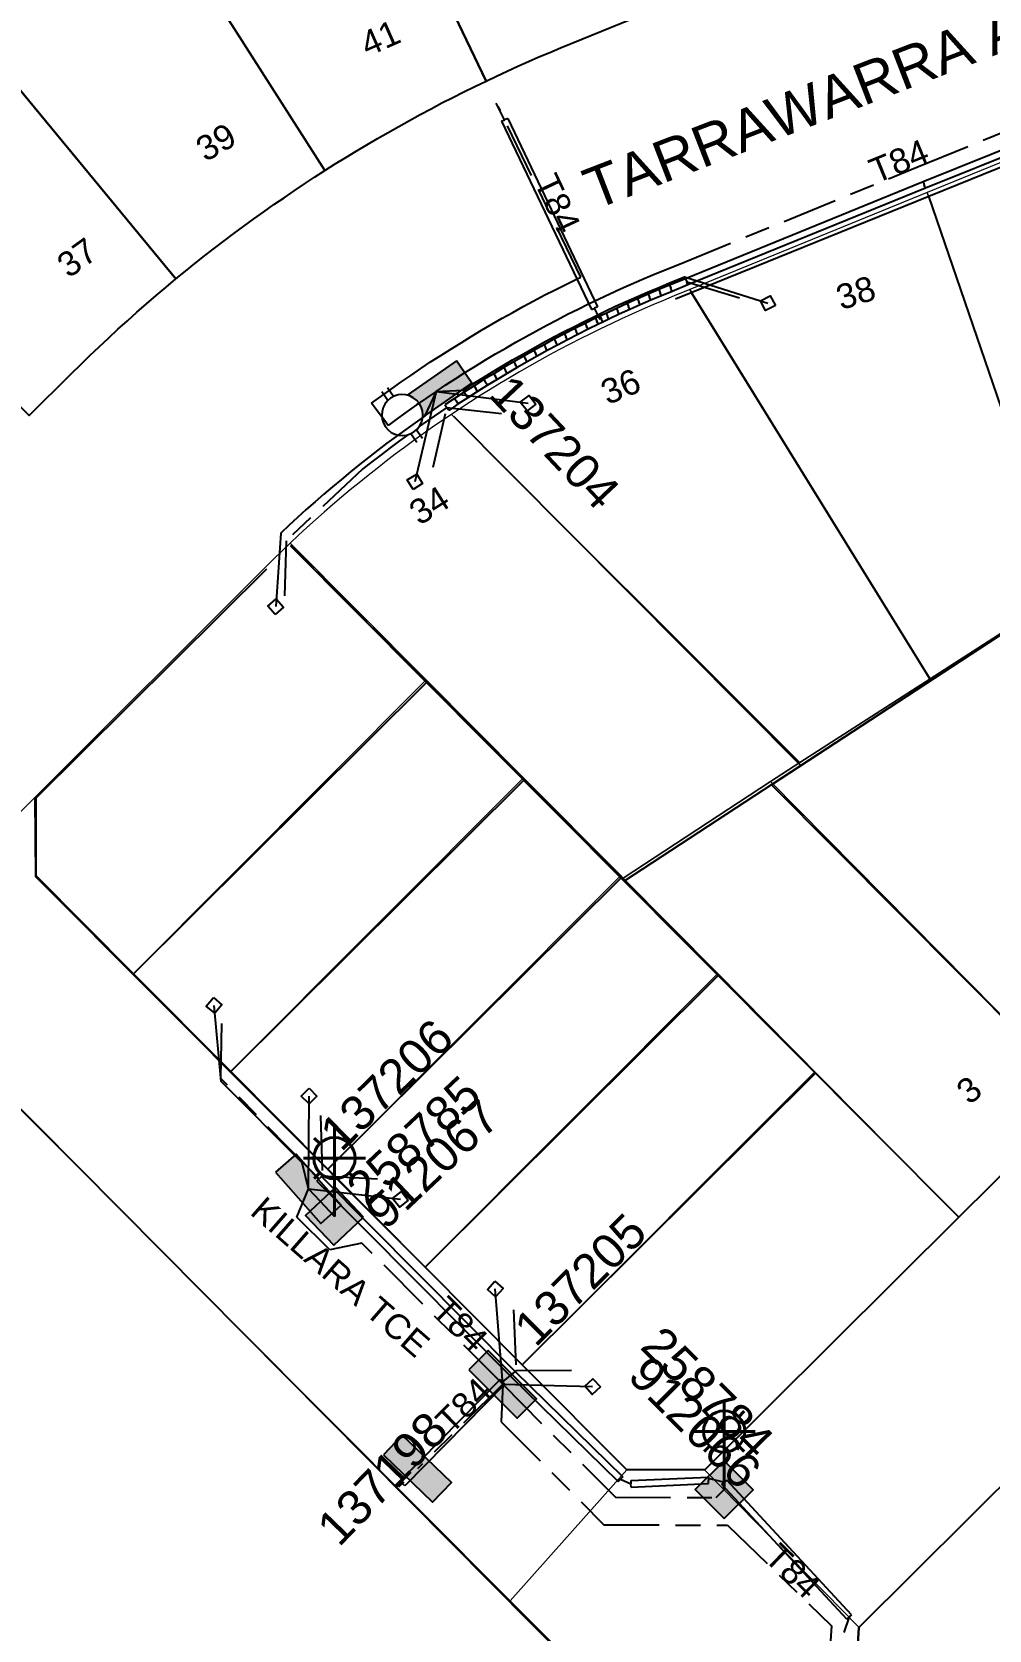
# Model space of a CAD drawing. Header units: metres. Extents: x 293673 to 295365, y 6233764 to 6235163.
# Drawn here: x 294192.4 to 294261.8, y 6234080.4 to 6234196.4 of the extents above; entities that cross this region are included whole.
import ezdxf
from ezdxf.enums import TextEntityAlignment as Align

# ---------------------------------------------------------------- set-up
doc = ezdxf.new("R2010")
doc.units = ezdxf.units.M
doc.linetypes.add('Cable Exist UG', pattern=[8.2, 4, -1.2, 1.8, -1.2])
doc.linetypes.add('Dash', pattern=[5, 3, -2])
doc.layers.get('0').update_dxf_attribs({"color": 6})
for name, color, linetype in [('_USER new lots', 250, 'Continuous'), ('Duct_SP_EXT', 7, 'Continuous'), ('Equip_LV_EXT', 7, 'Continuous'), ('Equip_SP_SL_EXT', 7, 'Continuous'), ('Mains_LV_EXT', 7, 'Continuous'), ('Mains_LV_SL_EXT', 7, 'Continuous'), ('Notes', 7, 'Continuous'), ('Services_SP_EXT', 7, 'Continuous'), ('SupportsUG_SP_LV_EXT', 7, 'Continuous'), ('SupportsUG_SP_LV_SL_EXT', 7, 'Continuous'), ('Trench_SP_EXT', 7, 'Continuous')]:
    doc.layers.add(name, color=color, linetype=linetype)
for name, color, linetype, lineweight in [('Cadastre Developer_SP_EXT', 9, 'Continuous', 5), ('Cadastre Land Parcels_SP_EXT', 9, 'Continuous', 5), ('Cadastre Roads_SP_EXT', 9, 'Continuous', 5)]:
    doc.layers.add(name, color=color, linetype=linetype, lineweight=lineweight)
doc.styles.add('COLUMN_LABEL', font='arial.ttf')
doc.styles.add('iecARIAL', font='arial.ttf', dxfattribs={"height": 2})
doc.styles.add('POLE_LABEL', font='arial.ttf')
doc.styles.get("Standard").update_dxf_attribs({"font": 'arial.ttf'})

# ---------------------------------------------------------------- blocks, each defined once
blk = doc.blocks.new('COLUMN_EXT')
blk.add_hatch(color=256).paths.add_polyline_path([(-1.49, 1.48), (-1.49, -1.49), (1.48, -1.49), (1.48, 1.48)])
blk.add_lwpolyline([(-1.49, -1.49), (1.48, -1.49), (1.48, 1.48), (-1.49, 1.48)], close=True)
for tag, height, style, flags, p in [('ASSET_NUM', 2.5, 'COLUMN_LABEL', 8, (2, 2)), ('STRUCTURE_PLANT_NUMBER', 0.2, 'POLE_LABEL', 9, (1.81, 0.03)), ('STREET_CODE', 0.2, 'COLUMN_LABEL', 9, (1.81, -0.2))]:
    blk.add_attdef(tag, text='', height=height, dxfattribs=dict(style=style, flags=flags)).set_placement(p, align=Align.MIDDLE_LEFT)
at = {"flags": 9}
for tag, p in [('COLUMN_TYPE', (1.81, -0.4)), ('OWNED_BY', (1.81, -0.6)), ('STATE', (1.81, -0.8)), ('USAGE', (1.81, -1)), ('LEGEND', (1.81, -1.2)), ('STREETNAME', (1.81, -1.6)), ('SUBURB', (1.81, -1.8)), ('LOCATION', (1.81, -1.4)), ('NOTES', (1.81, -2))]:
    blk.add_attdef(tag, text='', height=0.2, dxfattribs=at).set_placement(p, align=Align.MIDDLE_LEFT)
at = {"flags": 1}
blk.add_attdef('Z', (1.81, -2.35), '', height=0.2, dxfattribs=at)
blk = doc.blocks.new('PILLAR_EXT')
blk.add_hatch(color=256).paths.add_polyline_path([(-2.475, 0.99), (-2.475, -0.99), (2.475, -0.99), (2.475, 0.99)])
blk.add_lwpolyline([(-2.475, -0.99), (2.475, -0.99), (2.475, 0.99), (-2.475, 0.99)], close=True)
at = {"style": 'iecARIAL', "flags": 8}
blk.add_attdef('ASSET_NUM', (1.5, 3.5), '', height=2.5, dxfattribs=at)
for tag, p, flags in [('OWNED_BY', (0, -0.2), 9), ('STATE', (0, -0.4), 9), ('SUPPORT_TYPE', (0, -0.6), 9), ('USAGE', (0, -0.8), 9), ('LEGEND', (0, -1), 9), ('LOCATION', (0, -1.2), 9), ('STREETNAME', (0, -1.8), 9), ('SUBURB', (0, -2), 1), ('NOTES', (0, -1.4), 9), ('PARENT', (0, -1.6), 9)]:
    blk.add_attdef(tag, p, '', height=0.2, dxfattribs=dict(flags=flags))
blk = doc.blocks.new('SL_LANTERN_EXT')
at = {"lineweight": 40}
for p, q in [((0, 1.97), (0, 6.47)), ((-1.46, 5.68), (-1.06, 5.28)), ((1.46, 5.68), (1.06, 5.28)), ((-2.25, 4.22), (2.25, 4.22)), ((-1.46, 2.76), (-1.06, 3.16)), ((0, 0), (0, 2.72)), ((1.46, 2.76), (1.06, 3.16))]:
    blk.add_line(p, q, dxfattribs=at)
blk.add_circle((0, 4.22), 1.5, dxfattribs=at)
at = {"style": 'iecARIAL', "flags": 8}
blk.add_attdef('ASSET_NUM', (1.5, 1.5), '', height=2.5, dxfattribs=at)
for tag, p, height, flags in [('CONSTRUCTED_VOLTAGE', (0.98, -0.65), 0.2, 9), ('CONTROL_TYPE', (0.98, -0.85), 0.2, 9), ('LANTERN_PURPOSE', (0.98, -1.05), 0.2, 9), ('LANTERN_TYPE', (0.98, -1.25), 0.2, 9), ('LNUMBER', (2.18, -3.25), 2.5, 8), ('OPERATING_VOLTAGE', (0.98, -1.65), 0.2, 9), ('ORIENTATION', (0.98, -1.85), 0.2, 9), ('OWNED_BY', (0.98, -2.05), 0.2, 9), ('STATE', (0.98, -2.25), 0.2, 9), ('NO_PHASES', (0.98, -1.45), 0.2, 9), ('USAGE', (0.98, -2.45), 0.2, 9), ('CEXIST', (0.98, -2.65), 0.2, 9), ('CNEW', (0.98, -2.85), 0.2, 9), ('CNUMBER', (0.98, -3.05), 0.2, 9), ('CREMOVE', (0.98, -3.25), 0.2, 9), ('CREPLACE', (0.98, -3.45), 0.2, 9), ('LKINGHEIGHT', (0.98, -3.65), 0.2, 9), ('LBRACKET', (0.98, -3.85), 0.2, 9), ('LBRACKETVOCAB', (0.98, -4.05), 0.2, 9), ('LCATEGORY', (0.98, -4.25), 0.2, 9), ('LCHARGE1', (0.98, -4.45), 0.2, 9), ('LCHARGE1PERCENT', (0.98, -4.65), 0.2, 9), ('LCHARGE2', (0.98, -4.85), 0.2, 9), ('LCHARGE2PERCENT', (0.98, -5.05), 0.2, 9), ('LCHARGE3', (0.98, -5.25), 0.2, 9), ('LCHARGE3PERCENT', (0.98, -5.45), 0.2, 9), ('LEXIST', (0.98, -5.65), 0.2, 9), ('LLAMP', (0.98, -5.85), 0.2, 9), ('LLAMPVOCAB', (0.98, -6.05), 0.2, 9), ('LMAST', (0.98, -6.25), 0.2, 9), ('LMASTVOCAB', (0.98, -6.45), 0.2, 9), ('LNEW', (0.98, -6.65), 0.2, 9), ('LANTNUMBER', (0.98, -6.85), 0.2, 9), ('LOUTREACH', (0.98, -7.25), 0.2, 9), ('LOUTREACHVOCAB', (0.98, -7.45), 0.2, 9), ('LRATECODE', (0.98, -7.65), 0.2, 9), ('LREMOVE', (0.98, -7.85), 0.2, 9), ('LREPLACE', (0.98, -8.05), 0.2, 9), ('LTYPE', (0.98, -8.25), 0.2, 9), ('STREETNAME', (0.98, -9.25), 0.2, 9), ('SUBURB', (0.98, -9.45), 0.2, 1), ('LTYPEVOCAB', (0.98, -8.45), 0.2, 9), ('LEGEND', (0.98, -8.65), 0.2, 9), ('LOCATION', (0.98, -8.85), 0.2, 9), ('NOTES', (0.98, -9.05), 0.2, 9)]:
    blk.add_attdef(tag, p, '', height=height, dxfattribs=dict(flags=flags))
blk = doc.blocks.new('CCP_EXT')
at = {"flags": 9}
for tag, p in [('STATE', (0, -1.8)), ('LEGEND', (0, -1.4)), ('LIFE_SUPPORT', (0, -1.6)), ('NOTES', (0, -2))]:
    blk.add_attdef(tag, text='', height=0.2, dxfattribs=at).set_placement(p, align=Align.MIDDLE_LEFT)
blk.add_wipeout([(0, 0.57), (0.57, 0), (0, -0.57), (-0.57, 0)])
blk.add_lwpolyline([(-0.57, 0), (0, 0.57), (0.57, 0), (0, -0.57), (-0.57, 0)])
at = {"flags": 1}
blk.add_attdef('Z', (0, 0), '', height=0.2, dxfattribs=at)
at = {"flags": 9}
for tag, p in [('CCP_TYPE', (0, 0)), ('CONSTRUCTED_VOLTAGE', (0, -0.2)), ('OPERATING_VOLTAGE', (0, -0.6)), ('ORIENTATION', (0, -0.8)), ('OWNED_BY', (0, -1)), ('NO_PHASES', (0, -0.4)), ('USAGE', (0, -1.2))]:
    blk.add_attdef(tag, text='', height=0.2, dxfattribs=at).set_placement(p, align=Align.MIDDLE_LEFT)
blk = doc.blocks.new('LV_UG_LINKS_OPEN_EXT')
for p, q in [((-0.25, 1.47), (-0.25, 2.22)), ((0.25, 1.47), (0.25, 2.22)), ((-0.25, -1.47), (-0.25, -2.22)), ((0.25, -1.47), (0.25, -2.22))]:
    blk.add_line(p, q)
at = {"flags": 9}
for tag, p in [('ACTUAL_STATUS', (0, 0)), ('CONSTRUCTED_VOLTAGE', (0, -0.2)), ('OPERATING_VOLTAGE', (0, -0.6)), ('ORIENTATION', (0, -0.8)), ('STATE', (0, -1)), ('SWITCH_TYPE', (0, -1.2)), ('NO_PHASES', (0, -0.4)), ('USAGE', (0, -1.4)), ('NOTES', (0, -1.6))]:
    blk.add_attdef(tag, text='', height=0.2, dxfattribs=at).set_placement(p, align=Align.MIDDLE_LEFT)
at = {"flags": 1}
blk.add_attdef('Z', (0, 0), '', height=0.2, dxfattribs=at)
blk.add_wipeout([(-0.25, 1.47), (-0.43, 1.43), (-0.61, 1.36), (-0.77, 1.28), (-0.93, 1.17), (-1.07, 1.05), (-1.19, 0.9), (-1.29, 0.75), (-1.38, 0.58), (-1.44, 0.4), (-1.48, 0.22), (-1.49, 0.03), (-1.49, -0.16), (-1.45, -0.34), (-1.4, -0.52), (-1.32, -0.69), (-1.23, -0.85), (-1.11, -1), (-0.98, -1.13), (-0.83, -1.24), (-0.66, -1.34), (-0.49, -1.41), (-0.31, -1.46), (-0.13, -1.49), (0.06, -1.49), (0.25, -1.47), (0.43, -1.43), (0.61, -1.36), (0.77, -1.28), (0.93, -1.17), (1.07, -1.05), (1.19, -0.9), (1.29, -0.75), (1.38, -0.58), (1.44, -0.4), (1.48, -0.22), (1.49, -0.03), (1.49, 0.16), (1.45, 0.34), (1.4, 0.52), (1.32, 0.69), (1.23, 0.85), (1.11, 1), (0.98, 1.13), (0.83, 1.24), (0.66, 1.34), (0.49, 1.41), (0.31, 1.46), (0.13, 1.49), (-0.06, 1.49)])
blk.add_lwpolyline([(0, -1.49, 1), (0, 1.49, 1)], format="xyb", close=True)
blk = doc.blocks.new('A$C12BB781C')
at = {"layer": '_USER new lots'}
for p, q in [((294257.44, 6234184.44), (294283.43, 6234194.97)), ((294240.2, 6234177.45), (294257.44, 6234184.44)), ((294262.69, 6234169.12), (294257.44, 6234184.44)), ((294239.06, 6234176.99), (294240.2, 6234177.45)), ((294240.2, 6234177.45), (294257.59, 6234149.29)), ((294222.95, 6234168.47), (294248.16, 6234143.12)), ((294211.14, 6234159.08), (294221.01, 6234149.15)), ((294235.35, 6234134.73), (294211.14, 6234159.07)), ((294211.14, 6234159.07), (294222.15, 6234148)), ((294192.68, 6234140.77), (294209.41, 6234157.4)), ((294246.03, 6234141.72), (294267.31, 6234155.66)), ((294267.31, 6234155.66), (294257.59, 6234149.29)), ((294199.74, 6234128), (294221.01, 6234149.15)), ((294221.01, 6234149.15), (294228.07, 6234142.06)), ((294257.59, 6234149.29), (294248.16, 6234143.12)), ((294222.15, 6234148), (294230.97, 6234139.13)), ((294248.16, 6234143.12), (294235.35, 6234134.73)), ((294248.16, 6234143.12), (294246.03, 6234141.72)), ((294206.8, 6234120.91), (294228.07, 6234142.06)), ((294228.07, 6234142.06), (294235.12, 6234134.97)), ((294268.48, 6234119.14), (294246.03, 6234141.72)), ((294192.67, 6234135.11), (294192.68, 6234140.77)), ((294230.97, 6234139.13), (294239.78, 6234130.27)), ((294199.74, 6234128), (294192.67, 6234135.11)), ((294213.85, 6234113.82), (294235.12, 6234134.97)), ((294259.62, 6234110.33), (294235.35, 6234134.73)), ((294206.8, 6234120.91), (294199.74, 6234128)), ((294242.17, 6234127.88), (294220.9, 6234106.72)), ((294213.85, 6234113.82), (294206.8, 6234120.91)), ((294249.22, 6234120.79), (294227.95, 6234099.63)), ((294268.48, 6234119.14), (294259.62, 6234110.33)), ((294220.9, 6234106.72), (294213.85, 6234113.82)), ((294259.62, 6234110.33), (294241.19, 6234092)), ((294227.95, 6234099.63), (294220.9, 6234106.72)), ((294235.53, 6234092.01), (294227.95, 6234099.63)), ((294252.37, 6234080.56), (294270, 6234098.09)), ((294241.19, 6234092), (294235.53, 6234092.01)), ((294252.01, 6234074.6), (294252.37, 6234080.56))]:
    blk.add_line(p, q, dxfattribs=at)
at = {"layer": '_USER new lots', "transparency": 33554684}
blk.add_line((294180.84, 6234128.98), (294239.74, 6234069.64), dxfattribs=at)
at = {"layer": '_USER new lots', "linetype": 'Continuous'}
for points in [[(294226.08, 6234193.16), (294226.85, 6234193.52), (294227.62, 6234193.87), (294228.39, 6234194.21), (294229.16, 6234194.55), (294229.94, 6234194.88), (294230.72, 6234195.21), (294231.5, 6234195.53), (294236.55, 6234197.58), (294224.53, 6234227.25), (294215.32, 6234223.52), (294211.37, 6234221.93), (294225.32, 6234192.8), (294226.08, 6234193.16)], [(294214.38, 6234186.78), (294215.14, 6234187.25), (294215.9, 6234187.71), (294216.67, 6234188.17), (294217.44, 6234188.62), (294218.21, 6234189.07), (294218.99, 6234189.51), (294219.77, 6234189.94), (294220.55, 6234190.37), (294221.33, 6234190.79), (294222.12, 6234191.21), (294222.92, 6234191.61), (294223.72, 6234192.02), (294224.51, 6234192.41), (294225.32, 6234192.8), (294211.37, 6234221.93), (294203.26, 6234217.64), (294196.06, 6234213.84), (294213.63, 6234186.3), (294214.38, 6234186.78)], [(294203.51, 6234179), (294204.2, 6234179.56), (294204.9, 6234180.11), (294205.61, 6234180.66), (294206.31, 6234181.2), (294207.03, 6234181.74), (294207.74, 6234182.27), (294208.47, 6234182.79), (294209.19, 6234183.31), (294209.92, 6234183.83), (294210.66, 6234184.33), (294211.39, 6234184.83), (294212.14, 6234185.33), (294212.88, 6234185.82), (294213.63, 6234186.3), (294196.06, 6234213.84), (294191.99, 6234210.93), (294181.93, 6234203.75), (294202.82, 6234178.44), (294203.51, 6234179)], [(294195.25, 6234171.58), (294195.91, 6234172.23), (294196.58, 6234172.87), (294197.25, 6234173.52), (294197.93, 6234174.15), (294198.61, 6234174.78), (294199.3, 6234175.4), (294199.99, 6234176.02), (294200.69, 6234176.63), (294201.39, 6234177.24), (294202.1, 6234177.84), (294202.82, 6234178.44), (294181.93, 6234203.75), (294180.26, 6234202.29), (294169.4, 6234192.83), (294168.69, 6234192.12), (294192.17, 6234168.52), (294195.25, 6234171.58)]]:
    blk.add_lwpolyline(points, close=True, dxfattribs=at)

msp = doc.modelspace()

# ---------------------------------------------------------------- linework, layer by layer
at = {"layer": 'Cadastre Developer_SP_EXT', "linetype": 'Dash'}
msp.add_lwpolyline([(294281.03, 6234078.8), (294256.41, 6234067.14), (294256.41, 6234067.14, 0.045423), (294252.01, 6234074.59), (294252.01, 6234074.59), (294252.37, 6234080.56), (294270, 6234098.09), (294274.85, 6234091.74)], format="xyb", close=True, dxfattribs=at)
at = {"layer": 'Cadastre Land Parcels_SP_EXT', "linetype": 'Continuous'}
for points in [[(294226.08, 6234193.16), (294226.85, 6234193.52), (294227.62, 6234193.87), (294228.39, 6234194.21), (294229.16, 6234194.55), (294229.94, 6234194.88), (294230.72, 6234195.21), (294231.5, 6234195.53), (294236.55, 6234197.58), (294224.53, 6234227.25), (294215.32, 6234223.52), (294211.37, 6234221.93), (294225.32, 6234192.8), (294226.08, 6234193.16)], [(294214.38, 6234186.78), (294215.14, 6234187.25), (294215.9, 6234187.71), (294216.67, 6234188.17), (294217.44, 6234188.62), (294218.21, 6234189.07), (294218.99, 6234189.51), (294219.77, 6234189.94), (294220.55, 6234190.37), (294221.33, 6234190.79), (294222.12, 6234191.21), (294222.92, 6234191.61), (294223.72, 6234192.02), (294224.51, 6234192.41), (294225.32, 6234192.8), (294211.37, 6234221.93), (294203.26, 6234217.64), (294196.06, 6234213.84), (294213.63, 6234186.3), (294214.38, 6234186.78)], [(294203.51, 6234179), (294204.2, 6234179.56), (294204.9, 6234180.11), (294205.61, 6234180.66), (294206.31, 6234181.2), (294207.03, 6234181.74), (294207.74, 6234182.27), (294208.47, 6234182.79), (294209.19, 6234183.31), (294209.92, 6234183.83), (294210.66, 6234184.33), (294211.39, 6234184.83), (294212.14, 6234185.33), (294212.88, 6234185.82), (294213.63, 6234186.3), (294196.06, 6234213.84), (294191.99, 6234210.93), (294181.93, 6234203.75), (294202.82, 6234178.44), (294203.51, 6234179)], [(294195.25, 6234171.58), (294195.91, 6234172.23), (294196.58, 6234172.87), (294197.25, 6234173.52), (294197.93, 6234174.15), (294198.61, 6234174.78), (294199.3, 6234175.4), (294199.99, 6234176.02), (294200.69, 6234176.63), (294201.39, 6234177.24), (294202.1, 6234177.84), (294202.82, 6234178.44), (294181.93, 6234203.75), (294180.26, 6234202.29), (294169.4, 6234192.83), (294168.69, 6234192.12), (294192.17, 6234168.52), (294195.25, 6234171.58)], [(294293, 6234179.51), (294288.35, 6234193.03), (294283.33, 6234195.3), (294257.34, 6234184.7), (294262.61, 6234169.4), (294293, 6234179.51)], [(294267.32, 6234155.7), (294266.74, 6234157.38), (294262.61, 6234169.4), (294257.34, 6234184.7), (294240.1, 6234177.67), (294257.56, 6234149.42), (294267.32, 6234155.7)], [(294257.56, 6234149.42), (294240.1, 6234177.67), (294238.96, 6234177.2), (294238.19, 6234176.88), (294237.42, 6234176.56), (294236.66, 6234176.23), (294235.9, 6234175.89), (294235.14, 6234175.54), (294234.39, 6234175.19), (294233.63, 6234174.82), (294232.89, 6234174.46), (294232.14, 6234174.08), (294231.4, 6234173.7), (294230.66, 6234173.31), (294229.93, 6234172.92), (294229.2, 6234172.52), (294228.47, 6234172.11), (294227.75, 6234171.69), (294227.03, 6234171.27), (294226.32, 6234170.84), (294225.61, 6234170.41), (294224.9, 6234169.97), (294224.2, 6234169.52), (294223.5, 6234169.07), (294222.81, 6234168.61), (294248.1, 6234143.33), (294257.56, 6234149.42)], [(294245.96, 6234141.95), (294248.1, 6234143.33), (294222.81, 6234168.61), (294222.12, 6234168.14), (294221.43, 6234167.67), (294220.75, 6234167.19), (294220.07, 6234166.7), (294219.4, 6234166.21), (294218.73, 6234165.71), (294218.07, 6234165.2), (294217.41, 6234164.69), (294216.76, 6234164.18), (294216.11, 6234163.65), (294215.47, 6234163.12), (294214.83, 6234162.59), (294214.19, 6234162.05), (294213.57, 6234161.5), (294212.94, 6234160.95), (294212.32, 6234160.39), (294211.71, 6234159.83), (294211.1, 6234159.26), (294235.28, 6234134.94), (294245.96, 6234141.95)], [(294220.98, 6234149.33), (294211.1, 6234159.26), (294210.5, 6234158.68), (294209.9, 6234158.1), (294209.31, 6234157.52), (294192.57, 6234140.79), (294192.63, 6234135.04), (294199.69, 6234127.97), (294220.98, 6234149.33)], [(294272.49, 6234123.12), (294272.82, 6234123.44), (294273.16, 6234123.76), (294273.5, 6234124.07), (294273.85, 6234124.38), (294274.21, 6234124.68), (294274.56, 6234124.98), (294274.93, 6234125.27), (294275.29, 6234125.55), (294275.67, 6234125.83), (294276.04, 6234126.1), (294276.43, 6234126.37), (294276.81, 6234126.63), (294277.2, 6234126.88), (294271.63, 6234143.12), (294267.32, 6234155.7), (294257.56, 6234149.42), (294248.1, 6234143.33), (294245.96, 6234141.95), (294268.5, 6234119.15), (294272.49, 6234123.12)], [(294228.04, 6234142.23), (294220.98, 6234149.33), (294199.69, 6234127.97), (294206.75, 6234120.88), (294228.04, 6234142.23)], [(294235.1, 6234135.13), (294228.04, 6234142.23), (294206.75, 6234120.88), (294213.82, 6234113.8), (294235.1, 6234135.13)], [(294268.5, 6234119.15), (294245.96, 6234141.95), (294235.28, 6234134.94), (294259.64, 6234110.33), (294268.5, 6234119.15)], [(294242.14, 6234128.02), (294235.28, 6234134.94), (294235.1, 6234135.13), (294213.82, 6234113.8), (294220.88, 6234106.71), (294242.14, 6234128.02)], [(294249.18, 6234120.9), (294242.14, 6234128.02), (294220.88, 6234106.71), (294227.95, 6234099.62), (294249.18, 6234120.9)], [(294259.64, 6234110.33), (294249.18, 6234120.9), (294227.95, 6234099.62), (294235.54, 6234092.01), (294241.2, 6234091.99), (294259.64, 6234110.33)]]:
    msp.add_lwpolyline(points, close=True, dxfattribs=at)
for points in [[(294238.13, 6234071.41), (294227.08, 6234082.5), (294180.75, 6234128.97)], [(294283.78, 6234111.78), (294252.39, 6234080.56), (294252.03, 6234074.59)]]:
    msp.add_lwpolyline(points, dxfattribs=at)
at = {"layer": 'Cadastre Roads_SP_EXT', "linetype": 'Continuous'}
msp.add_lwpolyline([(294268.5, 6234119.15), (294259.64, 6234110.33), (294241.2, 6234091.99), (294252.39, 6234080.56), (294283.78, 6234111.78)], dxfattribs=at)
at = {"layer": 'Duct_SP_EXT'}
for p, q in [((294283.06, 6234195.94), (294257.03, 6234185.48)), ((294283.24, 6234195.5), (294257.21, 6234185.03)), ((294226.45, 6234189.88), (294226.67, 6234189.99)), ((294226.45, 6234189.88), (294232.98, 6234176.21)), ((294226.89, 6234190.09), (294226.67, 6234189.99)), ((294226.89, 6234190.09), (294233.41, 6234176.42)), ((294257.03, 6234185.48), (294239.79, 6234178.45)), ((294257.21, 6234185.03), (294239.97, 6234178)), ((294257.03, 6234185.48), (294257.12, 6234185.26)), ((294257.21, 6234185.03), (294257.12, 6234185.26)), ((294237.87, 6234177.66), (294237.09, 6234177.33)), ((294238.64, 6234177.98), (294237.87, 6234177.66)), ((294237.87, 6234177.66), (294237.96, 6234177.44)), ((294238.82, 6234177.53), (294238.05, 6234177.21)), ((294239.79, 6234178.45), (294238.64, 6234177.98)), ((294238.64, 6234177.98), (294238.73, 6234177.76)), ((294238.82, 6234177.53), (294238.73, 6234177.76)), ((294239.97, 6234178), (294238.82, 6234177.53)), ((294239.79, 6234178.45), (294239.79, 6234178.45)), ((294239.79, 6234178.45), (294239.88, 6234178.22)), ((294239.79, 6234178.45), (294239.88, 6234178.22)), ((294239.97, 6234178), (294239.88, 6234178.22)), ((294239.97, 6234178), (294239.88, 6234178.22)), ((294239.97, 6234178), (294239.97, 6234178)), ((294233.41, 6234176.42), (294233.2, 6234176.31)), ((294235.55, 6234176.65), (294234.79, 6234176.3)), ((294236.32, 6234176.99), (294235.55, 6234176.65)), ((294235.55, 6234176.65), (294235.65, 6234176.43)), ((294235.75, 6234176.21), (294235.65, 6234176.43)), ((294236.51, 6234176.55), (294235.75, 6234176.21)), ((294237.09, 6234177.33), (294236.32, 6234176.99)), ((294236.32, 6234176.99), (294236.42, 6234176.77)), ((294236.51, 6234176.55), (294236.42, 6234176.77)), ((294237.28, 6234176.89), (294236.51, 6234176.55)), ((294237.09, 6234177.33), (294237.19, 6234177.11)), ((294237.28, 6234176.89), (294237.19, 6234177.11)), ((294238.05, 6234177.21), (294237.28, 6234176.89)), ((294238.05, 6234177.21), (294237.96, 6234177.44)), ((294232.51, 6234175.21), (294231.76, 6234174.83)), ((294233.27, 6234175.58), (294232.51, 6234175.21)), ((294232.51, 6234175.21), (294232.62, 6234174.99)), ((294232.98, 6234176.21), (294233.2, 6234176.31)), ((294233.59, 6234175.73), (294233.27, 6234175.58)), ((294233.27, 6234175.58), (294233.37, 6234175.36)), ((294233.48, 6234175.15), (294233.37, 6234175.36)), ((294233.8, 6234175.3), (294233.48, 6234175.15)), ((294234.03, 6234175.94), (294233.59, 6234175.73)), ((294233.59, 6234175.73), (294233.69, 6234175.52)), ((294233.59, 6234175.73), (294233.69, 6234175.52)), ((294233.8, 6234175.3), (294233.69, 6234175.52)), ((294233.8, 6234175.3), (294233.69, 6234175.52)), ((294234.23, 6234175.51), (294233.8, 6234175.3)), ((294234.79, 6234176.3), (294234.03, 6234175.94)), ((294234.03, 6234175.94), (294234.13, 6234175.73)), ((294234.23, 6234175.51), (294234.13, 6234175.73)), ((294234.99, 6234175.87), (294234.23, 6234175.51)), ((294234.79, 6234176.3), (294234.89, 6234176.08)), ((294234.99, 6234175.87), (294234.89, 6234176.08)), ((294235.75, 6234176.21), (294234.99, 6234175.87)), ((294230.27, 6234174.06), (294229.53, 6234173.66)), ((294231.01, 6234174.45), (294230.27, 6234174.06)), ((294230.27, 6234174.06), (294230.38, 6234173.84)), ((294231.24, 6234174.02), (294230.5, 6234173.63)), ((294231.76, 6234174.83), (294231.01, 6234174.45)), ((294231.01, 6234174.45), (294231.12, 6234174.23)), ((294231.24, 6234174.02), (294231.12, 6234174.23)), ((294231.98, 6234174.4), (294231.24, 6234174.02)), ((294231.76, 6234174.83), (294231.87, 6234174.62)), ((294231.98, 6234174.4), (294231.87, 6234174.62)), ((294232.73, 6234174.78), (294231.98, 6234174.4)), ((294232.73, 6234174.78), (294232.62, 6234174.99)), ((294233.48, 6234175.15), (294232.73, 6234174.78)), ((294228.06, 6234172.84), (294227.33, 6234172.42)), ((294228.79, 6234173.25), (294228.06, 6234172.84)), ((294228.06, 6234172.84), (294228.18, 6234172.63)), ((294229.53, 6234173.66), (294228.79, 6234173.25)), ((294228.79, 6234173.25), (294228.91, 6234173.04)), ((294229.03, 6234172.83), (294228.91, 6234173.04)), ((294229.76, 6234173.24), (294229.03, 6234172.83)), ((294229.53, 6234173.66), (294229.64, 6234173.45)), ((294229.76, 6234173.24), (294229.64, 6234173.45)), ((294230.5, 6234173.63), (294229.76, 6234173.24)), ((294230.5, 6234173.63), (294230.38, 6234173.84)), ((294226.6, 6234172), (294225.88, 6234171.56)), ((294227.33, 6234172.42), (294226.6, 6234172)), ((294226.6, 6234172), (294226.73, 6234171.79)), ((294226.85, 6234171.58), (294226.73, 6234171.79)), ((294227.57, 6234172.01), (294226.85, 6234171.58)), ((294227.33, 6234172.42), (294227.45, 6234172.21)), ((294227.57, 6234172.01), (294227.45, 6234172.21)), ((294228.3, 6234172.42), (294227.57, 6234172.01)), ((294228.3, 6234172.42), (294228.18, 6234172.63)), ((294229.03, 6234172.83), (294228.3, 6234172.42)), ((294224.45, 6234170.68), (294223.74, 6234170.23)), ((294225.17, 6234171.13), (294224.45, 6234170.68)), ((294224.45, 6234170.68), (294224.58, 6234170.48)), ((294225.42, 6234170.72), (294224.71, 6234170.27)), ((294225.88, 6234171.56), (294225.17, 6234171.13)), ((294225.17, 6234171.13), (294225.29, 6234170.92)), ((294225.42, 6234170.72), (294225.29, 6234170.92)), ((294226.13, 6234171.15), (294225.42, 6234170.72)), ((294225.88, 6234171.56), (294226.01, 6234171.36)), ((294226.13, 6234171.15), (294226.01, 6234171.36)), ((294226.85, 6234171.58), (294226.13, 6234171.15)), ((294223.04, 6234169.77), (294222.34, 6234169.3)), ((294223.3, 6234169.37), (294222.61, 6234168.9)), ((294223.74, 6234170.23), (294223.04, 6234169.77)), ((294223.04, 6234169.77), (294223.17, 6234169.57)), ((294223.3, 6234169.37), (294223.17, 6234169.57)), ((294224, 6234169.82), (294223.3, 6234169.37)), ((294223.74, 6234170.23), (294223.87, 6234170.03)), ((294224, 6234169.82), (294223.87, 6234170.03)), ((294224.71, 6234170.27), (294224, 6234169.82)), ((294224.71, 6234170.27), (294224.58, 6234170.48)), ((294222.34, 6234169.3), (294222.47, 6234169.1)), ((294222.61, 6234168.9), (294222.47, 6234169.1)), ((294213.04, 6234112.95), (294213.21, 6234113.12)), ((294213.38, 6234113.29), (294213.21, 6234113.12)), ((294227.09, 6234098.8), (294227.26, 6234098.97)), ((294227.09, 6234098.8), (294227.26, 6234098.97)), ((294227.43, 6234099.14), (294227.26, 6234098.97)), ((294227.43, 6234099.14), (294227.26, 6234098.97)), ((294226.35, 6234098.55), (294219.09, 6234091.19)), ((294226.69, 6234098.21), (294219.43, 6234090.85)), ((294226.35, 6234098.55), (294226.52, 6234098.38)), ((294226.69, 6234098.21), (294226.52, 6234098.38)), ((294219.09, 6234091.19), (294219.26, 6234091.02)), ((294219.43, 6234090.85), (294219.26, 6234091.02)), ((294234.91, 6234091.15), (294235.08, 6234091.32)), ((294235.25, 6234091.5), (294235.08, 6234091.32)), ((294235.82, 6234091.22), (294241.45, 6234091.48)), ((294235.82, 6234091.22), (294235.83, 6234090.98)), ((294235.84, 6234090.74), (294235.83, 6234090.98)), ((294235.84, 6234090.74), (294241.47, 6234091)), ((294241.45, 6234091.48), (294241.46, 6234091.24)), ((294241.47, 6234091), (294241.46, 6234091.24)), ((294242.44, 6234090.94), (294242.62, 6234091.1)), ((294251.49, 6234081.16), (294242.44, 6234090.94)), ((294242.8, 6234091.26), (294242.62, 6234091.1)), ((294251.84, 6234081.49), (294242.8, 6234091.26)), ((294251.49, 6234081.16), (294251.67, 6234081.33)), ((294251.84, 6234081.49), (294251.67, 6234081.33))]:
    msp.add_line(p, q, dxfattribs=at)
at = {"layer": 'Mains_LV_EXT', "linetype": 'Cable Exist UG'}
msp.add_lwpolyline([(294226.53, 6234098.21), (294220.34, 6234092.08)], dxfattribs=at)
at = {"layer": 'Mains_LV_SL_EXT', "linetype": 'Cable Exist UG'}
msp.add_lwpolyline([(294212.43, 6234112.4), (294213.27, 6234111.52), (294214.32, 6234110.4)], dxfattribs=at)
at = {"layer": 'Trench_SP_EXT', "linetype": 'Cable Exist UG'}
for points in [[(294226.67, 6234189.99), (294226.06, 6234191.19)], [(294233.61, 6234175.5), (294233.2, 6234176.31)], [(294213.31, 6234117.72), (294213.44, 6234113.33), (294217.74, 6234113.11)], [(294227.51, 6234099.22), (294226.52, 6234098.38)], [(294219.36, 6234091.12), (294218.97, 6234090.75)], [(294235.08, 6234091.32), (294235.83, 6234090.98)], [(294241.45, 6234091.39), (294242.62, 6234091.1)], [(294251.67, 6234081.33), (294251.28, 6234080.2)]]:
    msp.add_lwpolyline(points, dxfattribs=at)

# ---------------------------------------------------------------- block references
at = {"layer": 'Equip_SP_SL_EXT'}
ref = msp.add_blockref('SL_LANTERN_EXT', (294214.32, 6234110.4), dxfattribs=at)
ref.add_attrib('ASSET_NUM', '258785', dxfattribs={"layer": '0', "height": 2.5, "rotation": 43.3384, "style": 'iecARIAL'}).set_placement((294215.82, 6234111.9), align=Align.MIDDLE_LEFT)
ref = msp.add_blockref('SL_LANTERN_EXT', (294242.6, 6234090.57), dxfattribs=at)
ref.add_attrib('ASSET_NUM', '258784', dxfattribs={"layer": '0', "height": 2.5, "rotation": 314.8416, "style": 'iecARIAL'}).set_placement((294244.1, 6234092.07), align=Align.BOTTOM_RIGHT)
at = {"layer": 'SupportsUG_SP_LV_EXT'}
ref = msp.add_blockref('PILLAR_EXT', (294221.7, 6234170.27), dxfattribs=dict(at, rotation=214.7471293894439))
ref.add_attrib('ASSET_NUM', '137204', dxfattribs={"layer": '0', "height": 2.5, "rotation": 313.2914, "style": 'iecARIAL'}).set_placement((294226.32, 6234170.84), align=Align.MIDDLE_LEFT)
ref = msp.add_blockref('PILLAR_EXT', (294212.43, 6234112.4), dxfattribs=dict(at, rotation=311.5077756556656))
ref.add_attrib('ASSET_NUM', '137206', dxfattribs={"layer": '0', "height": 2.5, "rotation": 44.2954, "style": 'iecARIAL'}).set_placement((294213.93, 6234115.9), align=Align.MIDDLE_LEFT)
ref = msp.add_blockref('PILLAR_EXT', (294226.53, 6234098.21), dxfattribs=dict(at, rotation=314.9172641812489))
ref.add_attrib('ASSET_NUM', '137205', dxfattribs={"layer": '0', "height": 2.5, "rotation": 44.9173, "style": 'iecARIAL'}).set_placement((294228.03, 6234101.71), align=Align.MIDDLE_LEFT)
ref = msp.add_blockref('PILLAR_EXT', (294220.34, 6234092.08), dxfattribs=dict(at, rotation=316.1322205351763))
ref.add_attrib('ASSET_NUM', '137198', dxfattribs={"layer": '0', "height": 2.5, "rotation": 46.0014, "style": 'iecARIAL'}).set_placement((294221.84, 6234095.58), align=Align.MIDDLE_RIGHT)
at = {"layer": 'SupportsUG_SP_LV_SL_EXT'}
ref = msp.add_blockref('COLUMN_EXT', (294214.32, 6234110.4), dxfattribs=dict(at, rotation=133.3384427116476))
ref.add_attrib('ASSET_NUM', '912067', dxfattribs={"layer": '0', "height": 2.5, "rotation": 43.3384, "style": 'COLUMN_LABEL'}).set_placement((294216.32, 6234111.15), align=Align.TOP_LEFT)
ref = msp.add_blockref('COLUMN_EXT', (294242.6, 6234090.57), dxfattribs=dict(at, rotation=44.84160887735564))
ref.add_attrib('ASSET_NUM', '912066', dxfattribs={"layer": '0', "height": 2.5, "rotation": 314.8416, "style": 'COLUMN_LABEL'}).set_placement((294244.6, 6234091.32), align=Align.MIDDLE_RIGHT)

# ---------------------------------------------------------------- texts
at = {"layer": 'Cadastre Land Parcels_SP_EXT'}
for s, rotation, p in [('41', 23.7555, (294216.72, 6234194.54)), ('39', 30.0507, (294204.96, 6234186.89)), ('37', 35.8179, (294195.04, 6234178.44)), ('38', 17.6819, (294251.09, 6234176.16)), ('36', 22.5656, (294234.14, 6234169.27)), ('34', 32.1976, (294220.49, 6234160.5)), ('3', 38.4091, (294260.38, 6234118.44))]:
    msp.add_text(s, height=1.8, rotation=rotation, dxfattribs=at).set_placement(p)
at = {"layer": 'Cadastre Roads_SP_EXT', "color": 7}
msp.add_text('TARRAWARRA AVE', height=3, rotation=21.1384, dxfattribs=at).set_placement((294233.17, 6234183.42))
at = {"layer": 'Mains_LV_EXT'}
for rotation, p in [(22.1947, (294253.61, 6234185.34)), (295.1631, (294228.77, 6234185.5)), (44.8612, (294222.78, 6234094.51)), (315.8674, (294245.4, 6234085.52))]:
    msp.add_text('T84', height=1.8, rotation=rotation, dxfattribs=at).set_placement(p)

# ---------------------------------------------------------------- next in the draw order: block references
at = {"layer": 'Services_SP_EXT'}
for p, rotation in [((294245.77, 6234176.68), 162.4329362891585), ((294228.37, 6234169.42), 172.7471297761617), ((294220.16, 6234163.72), 76.74712957546029), ((294210.06, 6234154.66), 86.17157313434383), ((294205.59, 6234125.71), 275.1509029075145), ((294212.48, 6234119.13), 269.5077757620434), ((294219.11, 6234111.64), 173.5077757857453), ((294225.99, 6234105.13), 272.9172642176012), ((294233.05, 6234098.05), 176.9172640565339)]:
    msp.add_blockref('CCP_EXT', p, dxfattribs=dict(at, rotation=rotation))

# ---------------------------------------------------------------- next in the draw order: linework, layer by layer
at = {"layer": 'Cadastre Roads_SP_EXT', "linetype": 'Continuous'}
msp.add_lwpolyline([(294235.54, 6234092.01), (294192.63, 6234135.04), (294192.57, 6234140.79), (294180.75, 6234128.97), (294227.08, 6234082.5), (294235.54, 6234092.01)], close=True, dxfattribs=at)
at = {"layer": 'Duct_SP_EXT'}
for p, q in [((294213.04, 6234112.95), (294227.09, 6234098.8)), ((294213.38, 6234113.29), (294227.43, 6234099.14)), ((294227.09, 6234098.8), (294234.91, 6234091.15)), ((294227.43, 6234099.14), (294235.25, 6234091.5))]:
    msp.add_line(p, q, dxfattribs=at)
at = {"layer": 'Mains_LV_EXT', "linetype": 'Cable Exist UG'}
msp.add_lwpolyline([(294226.53, 6234098.21), (294216.31, 6234108.46), (294213.98, 6234107.97), (294213.98, 6234107.97), (294211.6, 6234110.35), (294212.43, 6234112.4)], dxfattribs=at)
msp.add_lwpolyline([(294226.53, 6234098.21), (294226.43, 6234095.48), (294226.43, 6234095.48), (294233.88, 6234088.01), (294242.85, 6234087.99), (294250.38, 6234080.68), (294250.38, 6234080.68), (294249.97, 6234074.01), (294250.39, 6234073.43), (294250.39, 6234073.43, -0.045423), (294254.6, 6234066.28), (294254.6, 6234066.28), (294255.45, 6234064.4), (294255.45, 6234064.4, -0.02274), (294256.88, 6234060.49)], format="xyb", dxfattribs=at)
at = {"layer": 'Mains_LV_SL_EXT', "linetype": 'Cable Exist UG'}
msp.add_lwpolyline([(294226.53, 6234098.21), (294234.71, 6234090.01), (294242.02, 6234089.99), (294242.6, 6234090.57)], dxfattribs=at)
at = {"layer": 'Services_SP_EXT'}
for points in [[(294212.43, 6234112.4), (294211.97, 6234114.29), (294211.97, 6234114.29), (294206.09, 6234120.2), (294205.59, 6234125.71)], [(294212.43, 6234112.4), (294212.48, 6234119.13)], [(294212.43, 6234112.4), (294219.11, 6234111.64)], [(294226.53, 6234098.21), (294225.99, 6234105.13)], [(294226.53, 6234098.21), (294233.05, 6234098.05)]]:
    msp.add_lwpolyline(points, dxfattribs=at)
at = {"layer": 'Trench_SP_EXT', "linetype": 'Cable Exist UG'}
for points in [[(294239.88, 6234178.22), (294244.77, 6234176.75)], [(294222.47, 6234169.1), (294221.09, 6234168.16), (294221.09, 6234168.16), (294220.4, 6234167.67), (294219.72, 6234167.18), (294219.04, 6234166.69), (294218.37, 6234166.19), (294217.71, 6234165.68), (294217.04, 6234165.17), (294216.39, 6234164.65), (294210.81, 6234159.44), (294210.68, 6234155.11)], [(294221.48, 6234164.77), (294222.47, 6234169.1), (294227.19, 6234168.6)], [(294213.21, 6234113.12), (294212.29, 6234114.04), (294212.29, 6234114.04), (294206.08, 6234120.41), (294206.15, 6234124.89)], [(294227.31, 6234103.62), (294227.51, 6234099.22), (294232.05, 6234099.24)]]:
    msp.add_lwpolyline(points, dxfattribs=at)

# ---------------------------------------------------------------- next in the draw order: texts
at = {"layer": 'Cadastre Roads_SP_EXT'}
msp.add_text('KILLARA TCE', height=1.8, rotation=318.901, dxfattribs=at).set_placement((294208.11, 6234110.61))
at = {"layer": 'Mains_LV_EXT'}
msp.add_text('T84', height=1.8, rotation=314.9173, dxfattribs=at).set_placement((294221.29, 6234103.47))

# ---------------------------------------------------------------- next in the draw order: block references
at = {"layer": 'Equip_LV_EXT', "rotation": 214.7471293894439}
msp.add_blockref('LV_UG_LINKS_OPEN_EXT', (294219.24, 6234168.56), dxfattribs=at)

# ---------------------------------------------------------------- next in the draw order: linework, layer by layer
at = {"layer": 'Mains_LV_EXT', "linetype": 'Cable Exist UG'}
for points in [[(294221.7, 6234170.27), (294222.4, 6234170.74), (294223.12, 6234171.2), (294223.83, 6234171.66), (294224.56, 6234172.11), (294225.28, 6234172.56), (294226.01, 6234172.99), (294226.75, 6234173.42), (294227.49, 6234173.85), (294228.23, 6234174.27), (294228.98, 6234174.68), (294229.73, 6234175.08), (294230.48, 6234175.48), (294231.24, 6234175.87), (294232, 6234176.25), (294232.76, 6234176.62), (294233.53, 6234176.99), (294234.3, 6234177.35), (294235.07, 6234177.71), (294235.85, 6234178.06), (294236.63, 6234178.39), (294237.42, 6234178.73), (294238.2, 6234179.05), (294239.35, 6234179.52), (294256.59, 6234186.55), (294278.71, 6234195.58)], [(294221.7, 6234170.27), (294220.28, 6234169.3), (294220.28, 6234169.3), (294219.59, 6234168.81), (294218.9, 6234168.32), (294218.21, 6234167.81), (294218.21, 6234167.81), (294217.02, 6234169.43), (294218.43, 6234170.44), (294219.14, 6234170.95), (294219.86, 6234171.44), (294220.58, 6234171.93), (294221.3, 6234172.41), (294222.03, 6234172.88), (294222.77, 6234173.35), (294223.51, 6234173.81), (294224.25, 6234174.27), (294224.99, 6234174.71), (294225.74, 6234175.15), (294226.5, 6234175.59), (294227.26, 6234176.01), (294228.02, 6234176.43), (294228.79, 6234176.85), (294229.55, 6234177.25), (294230.33, 6234177.65), (294231.11, 6234178.04), (294231.89, 6234178.42), (294232.2, 6234178.57), (294226.21, 6234190.94)]]:
    msp.add_lwpolyline(points, dxfattribs=at)
at = {"layer": 'Services_SP_EXT'}
for points in [[(294221.7, 6234170.27), (294223.66, 6234170.36), (294223.66, 6234170.36), (294224.37, 6234170.82), (294225.08, 6234171.26), (294225.8, 6234171.7), (294226.52, 6234172.13), (294227.25, 6234172.56), (294227.98, 6234172.98), (294228.71, 6234173.39), (294229.45, 6234173.8), (294230.19, 6234174.2), (294230.94, 6234174.59), (294231.69, 6234174.97), (294232.44, 6234175.35), (294233.2, 6234175.72), (294233.96, 6234176.09), (294234.72, 6234176.45), (294235.49, 6234176.8), (294236.26, 6234177.14), (294237.03, 6234177.48), (294237.8, 6234177.8), (294238.58, 6234178.13), (294239.73, 6234178.59), (294245.77, 6234176.68)], [(294221.7, 6234170.27), (294220.86, 6234168.48), (294220.86, 6234168.48), (294220.17, 6234168), (294219.49, 6234167.51), (294218.81, 6234167.01), (294218.13, 6234166.51), (294217.46, 6234166), (294216.8, 6234165.48), (294216.14, 6234164.96), (294215.48, 6234164.43), (294214.83, 6234163.89), (294214.18, 6234163.35), (294213.54, 6234162.81), (294212.91, 6234162.25), (294212.28, 6234161.7), (294211.65, 6234161.13), (294211.03, 6234160.56), (294210.42, 6234159.99), (294210.06, 6234154.66)], [(294221.7, 6234170.27), (294220.16, 6234163.72)], [(294221.7, 6234170.27), (294228.37, 6234169.42)]]:
    msp.add_lwpolyline(points, dxfattribs=at)

# ---------------------------------------------------------------- next in the draw order: block references
at = {"layer": 'Notes'}
msp.add_blockref('A$C12BB781C', (0, 0), dxfattribs=at)

doc.saveas('drawing.dxf')
